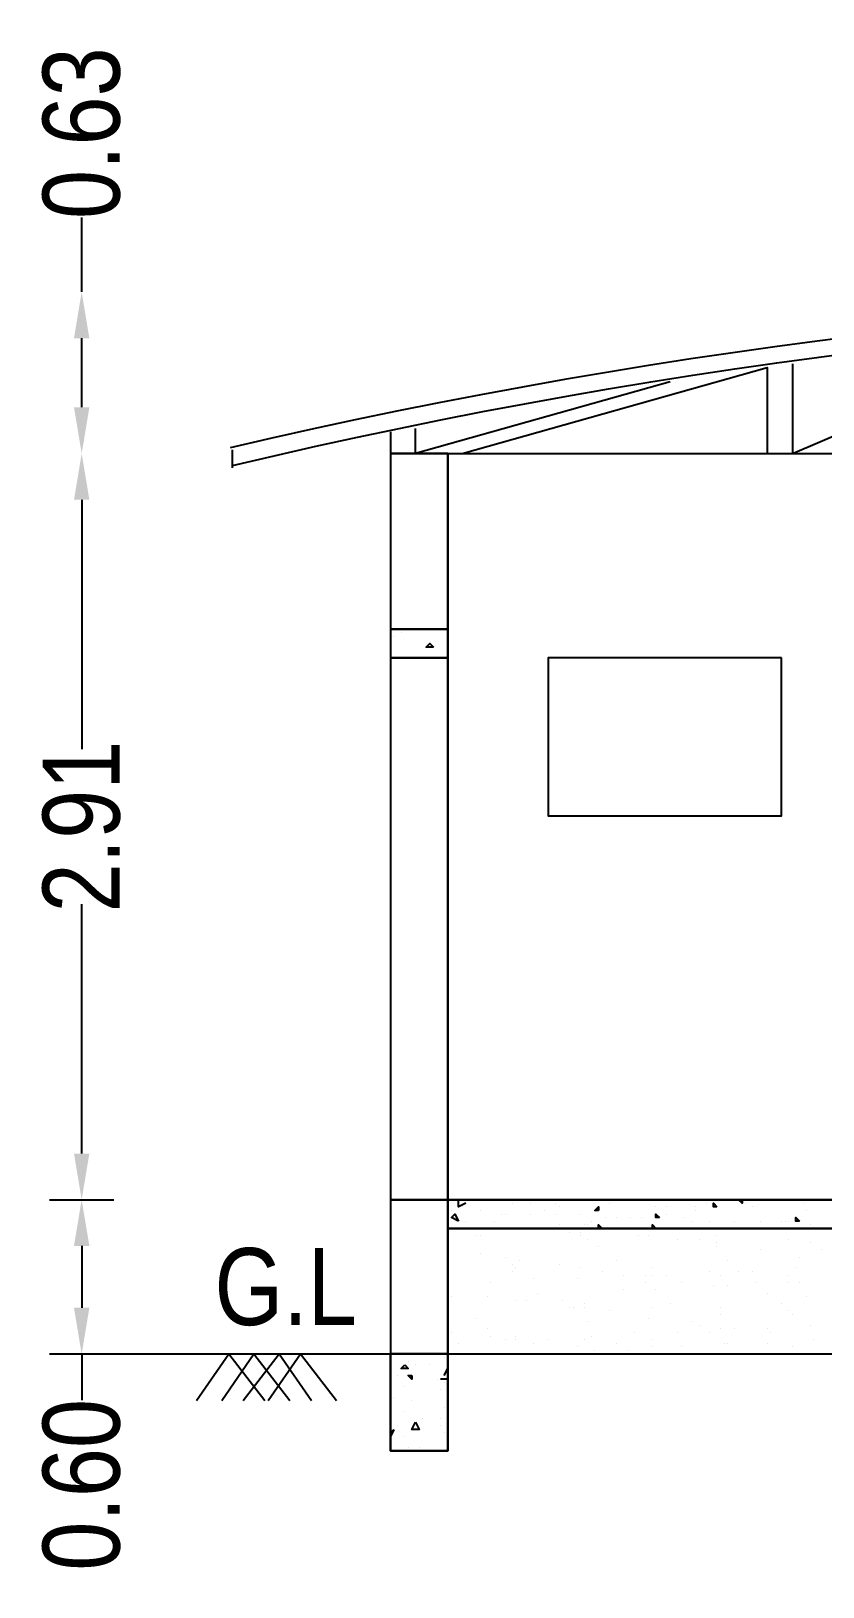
# Model space of a CAD drawing. Header units: metres. Extents: x -941 to 1333, y -28 to 1490.
# Drawn here: x 964.14 to 967.22, y 362.55 to 368.61 of the extents above; entities that cross this region are included whole.
import ezdxf

# ---------------------------------------------------------------- set-up
doc = ezdxf.new("R2010")
doc.units = ezdxf.units.M
doc.layers.add('BLK_1_FLR_0_WC_BATH_HT', color=223, linetype='Continuous')
doc.layers.add('BLK_4_PLINTH_HEIGHT', color=7, linetype='Continuous')
doc.styles.add('style2A', font='swissc.ttf')
doc.dimstyles.get("Standard").update_dxf_attribs({"dimtxt": 0.4, "dimasz": 0.18, "dimexe": 0.18, "dimexo": 0.0625, "dimgap": 0, "dimtad": 0, "dimzin": 0, "dimdsep": 46, "dimtxsty": 'style2A', "dimcen": 0.09, "dimse1": 1, "dimse2": 1, "dimadec": 0, "dimazin": 0, "dimtfac": 1, "dimtofl": 0, "dimtmove": 0, "dimatfit": 3, "dimfxl": 0, "dimtolj": 1, "dimtzin": 0, "dimarcsym": 0})

# ---------------------------------------------------------------- blocks, each defined once
blk = doc.blocks.new('*D899')
at = {"layer": 'BLK_1_FLR_0_WC_BATH_HT', "color": 0, "lineweight": -2}
for p, q in [((964.3373, 366.7877), (964.3373, 365.8162)), ((964.3373, 364.2406), (964.3373, 365.2121))]:
    blk.add_line(p, q, dxfattribs=at)
at = {"layer": 'BLK_1_FLR_0_WC_BATH_HT', "color": 0}
for points in [[(964.3073, 366.7877), (964.3673, 366.7877), (964.3373, 366.9677)], [(964.3073, 364.2406), (964.3673, 364.2406), (964.3373, 364.0606)]]:
    blk.add_solid(points, dxfattribs=at)
at = {"layer": 'Defpoints', "color": 0}
for p in [(964.3373, 366.9677), (965.5393, 366.9677), (965.5393, 364.0606)]:
    blk.add_point(p, dxfattribs=at)
at = {"layer": 'BLK_1_FLR_0_WC_BATH_HT', "color": 0, "insert": (964.3373, 365.5142), "char_height": 0.3, "attachment_point": 5, "rotation": 90, "style": 'style2A'}
blk.add_mtext('\\A1;2.91', dxfattribs=at)
blk = doc.blocks.new('*D885')
at = {"layer": 'BLK_4_PLINTH_HEIGHT', "color": 0, "lineweight": -2}
for p, q in [((964.3373, 363.8806), (964.3373, 363.6396)), ((964.3373, 363.4596), (964.3373, 363.2796))]:
    blk.add_line(p, q, dxfattribs=at)
at = {"layer": 'BLK_4_PLINTH_HEIGHT', "color": 0}
for points in [[(964.3073, 363.8806), (964.3673, 363.8806), (964.3373, 364.0606)], [(964.3073, 363.6396), (964.3673, 363.6396), (964.3373, 363.4596)]]:
    blk.add_solid(points, dxfattribs=at)
at = {"layer": 'Defpoints', "color": 0}
for p in [(964.3373, 364.0606), (964.3373, 363.4596), (964.3373, 363.4596)]:
    blk.add_point(p, dxfattribs=at)
at = {"layer": 'BLK_4_PLINTH_HEIGHT', "color": 0, "insert": (964.3373, 362.95), "char_height": 0.3, "attachment_point": 5, "rotation": 90, "style": 'style2A'}
blk.add_mtext('\\A1;0.60', dxfattribs=at)
blk = doc.blocks.new('*D889')
at = {"color": 0, "lineweight": -2}
for p, q in [((964.3373, 367.5967), (964.3373, 367.8863)), ((964.3373, 367.1477), (964.3373, 367.4167))]:
    blk.add_line(p, q, dxfattribs=at)
at = {"color": 0}
for points in [[(964.3073, 367.4167), (964.3673, 367.4167), (964.3373, 367.5967)], [(964.3073, 367.1477), (964.3673, 367.1477), (964.3373, 366.9677)]]:
    blk.add_solid(points, dxfattribs=at)
at = {"layer": 'Defpoints', "color": 0}
for p in [(970.2926, 367.5967), (964.3373, 366.9677), (970.2926, 366.9677)]:
    blk.add_point(p, dxfattribs=at)
at = {"color": 0, "insert": (964.3373, 368.2154), "char_height": 0.3, "attachment_point": 5, "rotation": 90, "style": 'style2A'}
blk.add_mtext('\\A1;0.63', dxfattribs=at)

msp = doc.modelspace()

# ---------------------------------------------------------------- linework, layer by layer
at = {"lineweight": 25}
msp.add_lwpolyline([(964.92418, 366.92094, -0.1163848), (975.43458, 366.93976), (975.43458, 366.96772)], format="xyb", dxfattribs=at)
for points in [[(967.10464, 367.31713), (967.10464, 366.96772), (968.25071, 367.45689)], [(965.81881, 366.96772), (967.00681, 367.30315), (967.00681, 366.96772)], [(966.62945, 367.24725), (965.63712, 366.96772), (965.63712, 367.06555)], [(965.53929, 367.05158), (965.53929, 366.96772), (965.53929, 363.45964)], [(964.92432, 366.91181), (964.92432, 366.98169)], [(965.53929, 366.96772), (974.86155, 366.96772)], [(965.76291, 366.96772), (965.76291, 363.45964)], [(965.53929, 366.28287), (965.76291, 366.28287)], [(965.55326, 366.25492), (965.55326, 366.25492)], [(965.58122, 366.2689), (965.58122, 366.2689)], [(965.67905, 366.28287), (965.67905, 366.28287)], [(965.53929, 366.17106), (965.76291, 366.17106)], [(965.58122, 366.17106), (965.58122, 366.17106)], [(965.59519, 366.17106), (965.59519, 366.17106)], [(965.60917, 366.17106), (965.60917, 366.17106)], [(964.21153, 364.06063), (964.4631, 364.06063)], [(965.53929, 364.06063), (974.86155, 364.06063)], [(965.83279, 364.04665), (965.80484, 364.03267), (965.80484, 364.06063), (965.81881, 364.06063)], [(966.46173, 364.06063), (966.46173, 364.06063)], [(966.90897, 364.06063), (966.90897, 364.04665), (966.895, 364.06063)], [(966.895, 364.06063), (966.895, 364.06063)], [(966.93693, 364.06063), (966.93693, 364.06063)], [(965.77689, 364.0187), (965.77689, 364.0187)], [(965.81881, 364.03267), (965.81881, 364.03267)], [(965.8887, 364.0187), (965.8887, 364.0187)], [(965.97255, 364.00472), (965.97255, 364.00472)], [(965.98653, 364.00472), (965.98653, 364.00472)], [(966.01448, 364.04665), (966.01448, 364.04665)], [(966.08437, 364.04665), (966.08437, 364.04665)], [(966.08437, 364.00472), (966.08437, 364.00472)], [(966.14027, 364.0187), (966.14027, 364.0187)], [(966.1822, 364.04665), (966.1822, 364.04665)], [(966.1822, 364.00472), (966.1822, 364.00472)], [(966.19618, 364.03267), (966.19618, 364.03267)], [(966.28004, 364.00472), (966.28004, 364.00472)], [(966.39185, 364.04665), (966.39185, 364.04665)], [(966.57354, 364.03267), (966.57354, 364.03267)], [(966.61547, 364.03267), (966.61547, 364.03267)], [(966.61547, 364.00472), (966.61547, 364.00472)], [(966.72728, 364.03267), (966.72728, 364.03267)], [(966.72728, 364.0187), (966.72728, 364.0187)], [(966.76921, 364.04665), (966.76921, 364.04665)], [(966.92295, 364.04665), (966.92295, 364.04665)], [(966.9509, 364.03267), (966.9509, 364.03267)], [(967.14657, 364.04665), (967.14657, 364.04665)], [(967.16055, 364.0187), (967.16055, 364.0187)], [(965.76291, 363.94882), (974.63792, 363.94882)], [(965.83279, 363.97677), (965.83279, 363.97677)], [(965.9446, 363.97677), (965.9446, 363.97677)], [(966.01448, 363.94882), (966.01448, 363.94882)], [(966.11232, 363.94882), (966.11232, 363.94882)], [(966.19618, 363.96279), (966.19618, 363.96279)], [(966.29401, 363.96279), (966.29401, 363.96279)], [(966.30799, 363.96279), (966.30799, 363.96279)], [(966.32196, 363.97677), (966.32196, 363.97677)], [(966.37787, 363.99074), (966.37787, 363.99074)], [(966.4198, 363.99074), (966.4198, 363.99074)], [(966.47571, 363.99074), (966.47571, 363.99074)], [(966.51763, 363.99074), (966.51763, 363.99074)], [(966.55956, 363.94882), (966.55956, 363.96279), (966.57354, 363.94882)], [(966.55956, 363.94882), (966.55956, 363.94882)], [(966.57354, 363.94882), (966.57354, 363.94882)], [(966.58752, 363.99074), (966.58752, 363.99074)], [(966.68535, 363.99074), (966.68535, 363.99074)], [(966.7133, 363.97677), (966.7133, 363.97677)], [(966.74126, 363.94882), (966.74126, 363.94882)], [(966.78319, 363.97677), (966.78319, 363.97677)], [(966.88102, 363.97677), (966.88102, 363.97677)], [(966.97886, 363.97677), (966.97886, 363.97677)], [(967.06271, 363.97677), (967.06271, 363.97677)], [(967.07669, 363.97677), (967.07669, 363.97677)], [(967.07669, 363.97677), (967.07669, 363.97677)], [(967.09067, 363.97677), (967.09067, 363.97677)], [(967.17453, 363.96279), (967.17453, 363.96279)], [(965.87472, 363.92086), (965.87472, 363.92086)], [(965.8887, 363.92086), (965.8887, 363.92086)], [(966.23811, 363.93484), (966.23811, 363.93484)], [(966.28004, 363.93484), (966.28004, 363.93484)], [(966.28004, 363.92086), (966.28004, 363.92086)], [(966.30799, 363.90689), (966.30799, 363.90689)], [(966.34992, 363.87893), (966.34992, 363.87893)], [(966.50366, 363.92086), (966.50366, 363.92086)], [(966.54559, 363.92086), (966.54559, 363.92086)], [(966.6574, 363.90689), (966.6574, 363.90689)], [(966.74126, 363.90689), (966.74126, 363.90689)], [(966.81114, 363.92086), (966.81114, 363.92086)], [(966.81114, 363.89291), (966.81114, 363.89291)], [(966.81114, 363.87893), (966.81114, 363.87893)], [(967.09067, 363.90689), (967.09067, 363.90689)], [(967.17453, 363.89291), (967.17453, 363.89291)], [(965.8887, 363.85098), (965.8887, 363.85098)], [(965.98653, 363.837), (965.98653, 363.837)], [(966.04244, 363.82303), (966.04244, 363.82303)], [(966.4198, 363.82303), (966.4198, 363.82303)], [(966.85307, 363.82303), (966.85307, 363.82303)], [(966.97886, 363.86496), (966.97886, 363.86496)], [(967.1326, 363.837), (967.1326, 363.837)], [(967.21645, 363.86496), (967.21645, 363.86496)], [(966.01448, 363.80905), (966.01448, 363.80905)], [(966.01448, 363.7811), (966.01448, 363.7811)], [(966.02846, 363.79507), (966.02846, 363.79507)], [(966.19618, 363.80905), (966.19618, 363.80905)], [(966.28004, 363.79507), (966.28004, 363.79507)], [(966.36389, 363.7811), (966.36389, 363.7811)], [(966.44775, 363.76712), (966.44775, 363.76712)], [(966.53161, 363.76712), (966.53161, 363.76712)], [(966.55956, 363.79507), (966.55956, 363.79507)], [(966.55956, 363.76712), (966.55956, 363.76712)], [(966.61547, 363.76712), (966.61547, 363.76712)], [(966.78319, 363.7811), (966.78319, 363.7811)], [(966.82512, 363.76712), (966.82512, 363.76712)], [(966.895, 363.7811), (966.895, 363.7811)], [(966.9509, 363.7811), (966.9509, 363.7811)], [(967.09067, 363.76712), (967.09067, 363.76712)], [(967.11862, 363.79507), (967.11862, 363.79507)], [(965.93063, 363.73917), (965.93063, 363.73917)], [(966.09834, 363.75315), (966.09834, 363.75315)], [(966.09834, 363.75315), (966.09834, 363.75315)], [(966.11232, 363.69724), (966.11232, 363.69724)], [(966.26606, 363.75315), (966.26606, 363.75315)], [(966.44775, 363.71122), (966.44775, 363.71122)], [(966.53161, 363.73917), (966.53161, 363.73917)], [(966.57354, 363.71122), (966.57354, 363.71122)], [(966.67137, 363.73917), (966.67137, 363.73917)], [(966.79716, 363.72519), (966.79716, 363.72519)], [(966.85307, 363.72519), (966.85307, 363.72519)], [(966.96488, 363.73917), (966.96488, 363.73917)], [(967.00681, 363.69724), (967.00681, 363.69724)], [(967.09067, 363.73917), (967.09067, 363.73917)], [(967.1326, 363.73917), (967.1326, 363.73917)], [(965.77689, 363.68326), (965.77689, 363.68326)], [(965.77689, 363.68326), (965.77689, 363.68326)], [(965.91665, 363.68326), (965.91665, 363.68326)], [(966.02846, 363.66929), (966.02846, 363.66929)], [(966.07039, 363.66929), (966.07039, 363.66929)], [(966.21015, 363.66929), (966.21015, 363.66929)], [(966.23811, 363.64133), (966.23811, 363.64133)], [(966.25208, 363.64133), (966.25208, 363.64133)], [(966.29401, 363.65531), (966.29401, 363.65531)], [(966.29401, 363.64133), (966.29401, 363.64133)], [(966.55956, 363.64133), (966.55956, 363.64133)], [(966.62945, 363.65531), (966.62945, 363.65531)], [(966.82512, 363.64133), (966.82512, 363.64133)], [(967.06271, 363.65531), (967.06271, 363.65531)], [(967.16055, 363.68326), (967.16055, 363.68326)], [(965.87472, 363.59941), (965.87472, 363.59941)], [(966.30799, 363.58543), (966.30799, 363.58543)], [(966.39185, 363.62736), (966.39185, 363.62736)], [(966.54559, 363.59941), (966.54559, 363.59941)], [(966.7133, 363.58543), (966.7133, 363.58543)], [(966.82512, 363.61338), (966.82512, 363.61338)], [(967.09067, 363.62736), (967.09067, 363.62736)], [(967.10464, 363.61338), (967.10464, 363.61338)], [(965.77689, 363.5435), (965.77689, 363.5435)], [(965.91665, 363.55748), (965.91665, 363.55748)], [(965.93063, 363.52952), (965.93063, 363.52952)], [(965.98653, 363.51555), (965.98653, 363.51555)], [(965.98653, 363.51555), (965.98653, 363.51555)], [(966.02846, 363.52952), (966.02846, 363.52952)], [(966.02846, 363.51555), (966.02846, 363.51555)], [(966.15425, 363.51555), (966.15425, 363.51555)], [(966.29401, 363.51555), (966.29401, 363.51555)], [(966.32196, 363.52952), (966.32196, 363.52952)], [(966.48968, 363.5435), (966.48968, 363.5435)], [(966.55956, 363.51555), (966.55956, 363.51555)], [(966.6574, 363.5435), (966.6574, 363.5435)], [(966.74126, 363.57145), (966.74126, 363.57145)], [(966.78319, 363.5435), (966.78319, 363.5435)], [(966.82512, 363.55748), (966.82512, 363.55748)], [(966.88102, 363.55748), (966.88102, 363.55748)], [(967.00681, 363.55748), (967.00681, 363.55748)], [(967.02078, 363.5435), (967.02078, 363.5435)], [(967.17453, 363.57145), (967.17453, 363.57145)], [(967.17453, 363.57145), (967.17453, 363.57145)], [(967.1885, 363.51555), (967.1885, 363.51555)], [(964.21153, 363.45964), (964.4631, 363.45964)], [(964.33732, 363.45964), (976.86017, 363.45964)], [(964.78456, 363.27795), (964.91035, 363.45964), (965.05011, 363.27795)], [(964.8824, 363.27795), (965.00818, 363.45964), (965.14795, 363.27795)], [(964.96625, 363.27795), (965.10602, 363.45964), (965.23181, 363.27795)], [(965.06409, 363.27795), (965.18988, 363.45964), (965.32964, 363.27795)], [(965.80484, 363.50157), (965.80484, 363.50157)], [(965.98653, 363.45964), (965.98653, 363.45964)], [(966.09834, 363.50157), (966.09834, 363.50157)], [(966.26606, 363.48759), (966.26606, 363.48759)], [(966.33594, 363.47362), (966.33594, 363.47362)], [(966.4198, 363.50157), (966.4198, 363.50157)], [(966.4198, 363.45964), (966.4198, 363.45964)], [(966.46173, 363.47362), (966.46173, 363.47362)], [(966.55956, 363.48759), (966.55956, 363.48759)], [(966.67137, 363.48759), (966.67137, 363.48759)], [(966.83909, 363.50157), (966.83909, 363.50157)], [(966.85307, 363.50157), (966.85307, 363.50157)], [(967.00681, 363.50157), (967.00681, 363.50157)], [(967.10464, 363.48759), (967.10464, 363.48759)], [(967.10464, 363.45964), (967.10464, 363.45964)], [(965.60917, 363.43169), (965.60917, 363.43169)], [(965.63712, 363.41771), (965.63712, 363.41771)], [(965.69303, 363.41771), (965.69303, 363.41771)], [(965.74893, 363.44566), (965.74893, 363.44566)], [(965.74893, 363.37578), (965.76291, 363.40374)], [(965.56724, 363.37578), (965.56724, 363.37578)], [(965.59519, 363.33385), (965.59519, 363.33385)], [(965.72098, 363.36181), (965.72098, 363.36181)], [(965.76291, 363.38976), (965.76291, 363.36181), (965.73496, 363.36181)], [(965.74893, 363.34783), (965.74893, 363.34783)], [(965.55326, 363.29192), (965.55326, 363.29192)], [(965.62314, 363.27795), (965.62314, 363.27795)], [(965.73496, 363.31988), (965.73496, 363.31988)], [(965.59519, 363.23602), (965.59519, 363.23602)], [(965.74893, 363.25), (965.74893, 363.25)], [(965.56724, 363.18011), (965.56724, 363.18011)], [(965.66507, 363.20807), (965.66507, 363.20807)], [(965.66507, 363.20807), (965.66507, 363.20807)], [(965.73496, 363.20807), (965.73496, 363.20807)], [(965.73496, 363.18011), (965.73496, 363.18011)], [(965.74893, 363.15216), (965.74893, 363.15216)], [(965.59519, 363.13818), (965.59519, 363.13818)], [(965.60917, 363.09625), (965.60917, 363.09625)], [(965.6511, 363.09625), (965.6511, 363.09625)], [(965.58122, 363.08228), (965.58122, 363.08228)]]:
    msp.add_lwpolyline(points, dxfattribs=at)
for points in [[(965.76291, 366.96772), (965.53929, 366.96772), (965.53929, 366.28287), (965.76291, 366.28287)], [(965.76291, 366.28287), (965.53929, 366.28287), (965.53929, 366.17106), (965.76291, 366.17106)], [(965.707, 366.21299), (965.67905, 366.21299), (965.69303, 366.22697)], [(965.76291, 366.17106), (965.53929, 366.17106), (965.53929, 364.06063), (965.76291, 364.06063)], [(967.06271, 366.17106), (966.15425, 366.17106), (966.15425, 365.5561), (967.06271, 365.5561)], [(965.76291, 363.94882), (965.76291, 364.06063), (965.53929, 364.06063), (965.53929, 363.45964), (965.76291, 363.45964)], [(974.63792, 364.06063), (965.76291, 364.06063), (965.76291, 363.94882), (974.63792, 363.94882)], [(965.80484, 363.97677), (965.77689, 363.99074), (965.79086, 364.00472)], [(966.34992, 364.0187), (966.33594, 364.0187), (966.34992, 364.03267)], [(966.58752, 363.99074), (966.57354, 363.99074), (966.57354, 364.00472)], [(966.81114, 364.03267), (966.79716, 364.03267), (966.79716, 364.04665)], [(974.63792, 363.94882), (965.76291, 363.94882), (965.76291, 363.45964), (974.63792, 363.45964)], [(966.36389, 363.94882), (966.34992, 363.94882), (966.34992, 363.96279)], [(967.1326, 363.97677), (967.11862, 363.97677), (967.11862, 363.99074)], [(965.76291, 363.45964), (965.76291, 363.08228), (965.53929, 363.08228), (965.53929, 363.45964)], [(965.76291, 363.45964), (965.53929, 363.45964), (965.53929, 363.08228), (965.76291, 363.08228)], [(965.59519, 363.41771), (965.60917, 363.40374), (965.58122, 363.40374)], [(965.62314, 363.37578), (965.62314, 363.36181), (965.60917, 363.37578)], [(965.55326, 363.16614), (965.53929, 363.13818), (965.53929, 363.15216)], [(965.63712, 363.19409), (965.6511, 363.16614), (965.62314, 363.16614)]]:
    msp.add_lwpolyline(points, close=True, dxfattribs=at)
msp.add_arc((970.15849, 344.65438), 22.94227, 76.728525, 103.211056, dxfattribs=at)

# ---------------------------------------------------------------- texts
at = {"insert": (964.85444, 363.56796), "char_height": 0.3, "attachment_point": 7, "style": 'style2A'}
msp.add_mtext('G.L', dxfattribs=at)

# ---------------------------------------------------------------- dimensions: what is measured, and where the dimension line sits
dim = msp.add_linear_dim(base=(964.33732, 366.96772), p1=(970.2926, 367.59665), p2=(970.2926, 366.96772), angle=90, dimstyle='Standard', override={"dimtxt": 0.3})
dim.commit()
dim.dimension.update_dxf_attribs({"geometry": '*D889', "text_midpoint": (964.33732, 368.21535), "dimtype": 160})
at = {"layer": 'BLK_1_FLR_0_WC_BATH_HT', "color": 1}
dim = msp.add_aligned_dim(p1=(965.53929, 364.06063), p2=(965.53929, 366.96772), distance=1.20197, dimstyle='Standard', override={"dimtxt": 0.3}, dxfattribs=at)
dim.commit()
dim.dimension.update_dxf_attribs({"geometry": '*D899', "text_midpoint": (964.33732, 365.51417)})
at = {"layer": 'BLK_4_PLINTH_HEIGHT'}
dim = msp.add_aligned_dim(p1=(964.33732, 364.06063), p2=(964.33732, 363.45964), distance=0, dimstyle='Standard', override={"dimtxt": 0.3}, dxfattribs=at)
dim.commit()
dim.dimension.update_dxf_attribs({"geometry": '*D885', "text_midpoint": (964.33732, 362.95003)})

doc.saveas('drawing.dxf')
